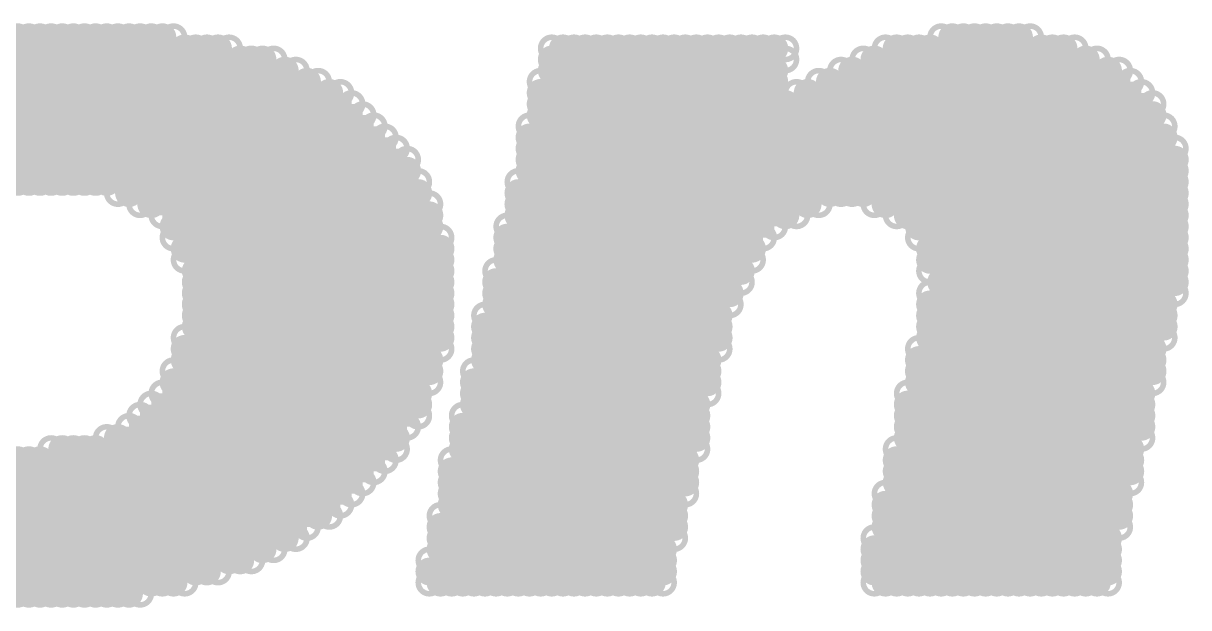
# Model space of a CAD drawing. Extents: x 38 to 5678, y 159 to 4392.
# Drawn here: x 3822 to 4031.5, y 2903.5 to 3008.5 of the extents above; entities that cross this region are included whole.
import ezdxf

# ---------------------------------------------------------------- set-up
doc = ezdxf.new("R2010")
doc.units = 0
doc.layers.add('BOARD_GEOMETRY_SILKSCREEN_TOP', color=1, linetype='CONTINUOUS')

msp = doc.modelspace()

# ---------------------------------------------------------------- linework, layer by layer
at = {"layer": 'BOARD_GEOMETRY_SILKSCREEN_TOP', "const_width": 4}
for points in [[(3820.5, 3006, 1.004911), (3821.5, 3006, 0.995113)], [(3822.5, 3006, 1.004911), (3823.5, 3006, 0.995113)], [(3824.5, 3006, 1.004911), (3825.5, 3006, 0.995113)], [(3826.5, 3006, 1.004911), (3827.5, 3006, 0.995113)], [(3828.5, 3006, 1.004911), (3829.5, 3006, 0.995113)], [(3830.5, 3006, 1.004911), (3831.5, 3006, 0.995113)], [(3832.5, 3006, 1.004911), (3833.5, 3006, 0.995113)], [(3834.5, 3006, 1.004911), (3835.5, 3006, 0.995113)], [(3836.5, 3006, 1.004911), (3837.5, 3006, 0.995113)], [(3838.5, 3006, 1.004911), (3839.5, 3006, 0.995113)], [(3840.5, 3006, 1.004911), (3841.5, 3006, 0.995113)], [(3842.5, 3006, 1.004911), (3843.5, 3006, 0.995113)], [(3844.5, 3006, 1.004911), (3845.5, 3006, 0.995113)], [(3846.5, 3006, 1.004911), (3847.5, 3006, 0.995113)], [(3848.5, 3006, 1.004911), (3849.5, 3006, 0.995113)], [(3848.5, 3006, 1.004911), (3849.5, 3006, 0.995113)], [(3986.5, 3006, 1.004911), (3987.5, 3006, 0.995113)], [(3986.5, 3006, 1.004911), (3987.5, 3006, 0.995113)], [(3988.5, 3006, 1.004911), (3989.5, 3006, 0.995113)], [(3990.5, 3006, 1.004911), (3991.5, 3006, 0.995113)], [(3992.5, 3006, 1.004911), (3993.5, 3006, 0.995113)], [(3994.5, 3006, 1.004911), (3995.5, 3006, 0.995113)], [(3996.5, 3006, 1.004911), (3997.5, 3006, 0.995113)], [(3998.5, 3006, 1.004911), (3999.5, 3006, 0.995113)], [(4000.5, 3006, 1.004911), (4001.5, 3006, 0.995113)], [(4002.5, 3006, 1.004911), (4003.5, 3006, 0.995113)], [(4002.5, 3006, 1.004911), (4003.5, 3006, 0.995113)], [(3850.5, 3004, 1.004911), (3851.5, 3004, 0.995113)], [(3852.5, 3004, 1.004911), (3853.5, 3004, 0.995113)], [(3854.5, 3004, 1.004911), (3855.5, 3004, 0.995113)], [(3856.5, 3004, 1.004911), (3857.5, 3004, 0.995113)], [(3858.5, 3004, 1.004911), (3859.5, 3004, 0.995113)], [(3858.5, 3004, 1.004911), (3859.5, 3004, 0.995113)], [(3916.5, 3004, 1.004911), (3917.5, 3004, 0.995113)], [(3916.5, 3004, 1.004911), (3917.5, 3004, 0.995113)], [(3918.5, 3004, 1.004911), (3919.5, 3004, 0.995113)], [(3920.5, 3004, 1.004911), (3921.5, 3004, 0.995113)], [(3922.5, 3004, 1.004911), (3923.5, 3004, 0.995113)], [(3924.5, 3004, 1.004911), (3925.5, 3004, 0.995113)], [(3926.5, 3004, 1.004911), (3927.5, 3004, 0.995113)], [(3928.5, 3004, 1.004911), (3929.5, 3004, 0.995113)], [(3930.5, 3004, 1.004911), (3931.5, 3004, 0.995113)], [(3932.5, 3004, 1.004911), (3933.5, 3004, 0.995113)], [(3934.5, 3004, 1.004911), (3935.5, 3004, 0.995113)], [(3936.5, 3004, 1.004911), (3937.5, 3004, 0.995113)], [(3938.5, 3004, 1.004911), (3939.5, 3004, 0.995113)], [(3940.5, 3004, 1.004911), (3941.5, 3004, 0.995113)], [(3942.5, 3004, 1.004911), (3943.5, 3004, 0.995113)], [(3944.5, 3004, 1.004911), (3945.5, 3004, 0.995113)], [(3946.5, 3004, 1.004911), (3947.5, 3004, 0.995113)], [(3948.5, 3004, 1.004911), (3949.5, 3004, 0.995113)], [(3950.5, 3004, 1.004911), (3951.5, 3004, 0.995113)], [(3952.5, 3004, 1.004911), (3953.5, 3004, 0.995113)], [(3954.5, 3004, 1.004911), (3955.5, 3004, 0.995113)], [(3956.5, 3004, 1.004911), (3957.5, 3004, 0.995113)], [(3958.5, 3004, 1.004911), (3959.5, 3004, 0.995113)], [(3976.5, 3004, 1.004911), (3977.5, 3004, 0.995113)], [(3976.5, 3004, 1.004911), (3977.5, 3004, 0.995113)], [(3978.5, 3004, 1.004911), (3979.5, 3004, 0.995113)], [(3980.5, 3004, 1.004911), (3981.5, 3004, 0.995113)], [(3982.5, 3004, 1.004911), (3983.5, 3004, 0.995113)], [(3984.5, 3004, 1.004911), (3985.5, 3004, 0.995113)], [(4004.5, 3004, 1.004911), (4005.5, 3004, 0.995113)], [(4006.5, 3004, 1.004911), (4007.5, 3004, 0.995113)], [(4008.5, 3004, 1.004911), (4009.5, 3004, 0.995113)], [(4010.5, 3004, 1.004911), (4011.5, 3004, 0.995113)], [(4010.5, 3004, 1.004911), (4011.5, 3004, 0.995113)], [(3860.5, 3002, 1.004911), (3861.5, 3002, 0.995113)], [(3862.5, 3002, 1.004911), (3863.5, 3002, 0.995113)], [(3864.5, 3002, 1.004911), (3865.5, 3002, 0.995113)], [(3866.5, 3002, 1.004911), (3867.5, 3002, 0.995113)], [(3866.5, 3002, 1.004911), (3867.5, 3002, 0.995113)], [(3916.5, 3002, 1.004911), (3917.5, 3002, 0.995113)], [(3958.5, 3002, 1.004911), (3959.5, 3002, 0.995113)], [(3972.5, 3002, 1.004911), (3973.5, 3002, 0.995113)], [(3972.5, 3002, 1.004911), (3973.5, 3002, 0.995113)], [(3974.5, 3002, 1.004911), (3975.5, 3002, 0.995113)], [(4012.5, 3002, 1.004911), (4013.5, 3002, 0.995113)], [(4014.5, 3002, 1.004911), (4015.5, 3002, 0.995113)], [(4014.5, 3002, 1.004911), (4015.5, 3002, 0.995113)], [(3868.5, 3000, 1.004911), (3869.5, 3000, 0.995113)], [(3870.5, 3000, 1.004911), (3871.5, 3000, 0.995113)], [(3870.5, 3000, 1.004911), (3871.5, 3000, 0.995113)], [(3916.5, 3000, 1.004911), (3917.5, 3000, 0.995113)], [(3956.5, 3000, 1.004911), (3957.5, 3000, 0.995113)], [(3968.5, 3000, 1.004911), (3969.5, 3000, 0.995113)], [(3968.5, 3000, 1.004911), (3969.5, 3000, 0.995113)], [(3970.5, 3000, 1.004911), (3971.5, 3000, 0.995113)], [(4016.5, 3000, 1.004911), (4017.5, 3000, 0.995113)], [(4018.5, 3000, 1.004911), (4019.5, 3000, 0.995113)], [(4018.5, 3000, 1.004911), (4019.5, 3000, 0.995113)], [(3872.5, 2998, 1.004911), (3873.5, 2998, 0.995113)], [(3874.5, 2998, 1.004911), (3875.5, 2998, 0.995113)], [(3874.5, 2998, 1.004911), (3875.5, 2998, 0.995113)], [(3914.5, 2998, 1.004911), (3915.5, 2998, 0.995113)], [(3914.5, 2998, 1.004911), (3915.5, 2998, 0.995113)], [(3956.5, 2998, 1.004911), (3957.5, 2998, 0.995113)], [(3964.5, 2998, 1.004911), (3965.5, 2998, 0.995113)], [(3964.5, 2998, 1.004911), (3965.5, 2998, 0.995113)], [(3966.5, 2998, 1.004911), (3967.5, 2998, 0.995113)], [(4020.5, 2998, 1.004911), (4021.5, 2998, 0.995113)], [(4020.5, 2998, 1.004911), (4021.5, 2998, 0.995113)], [(3876.5, 2996, 1.004911), (3877.5, 2996, 0.995113)], [(3878.5, 2996, 1.004911), (3879.5, 2996, 0.995113)], [(3878.5, 2996, 1.004911), (3879.5, 2996, 0.995113)], [(3914.5, 2996, 1.004911), (3915.5, 2996, 0.995113)], [(3956.5, 2996, 1.004911), (3957.5, 2996, 0.995113)], [(3960.5, 2996, 1.004911), (3961.5, 2996, 0.995113)], [(3960.5, 2996, 1.004911), (3961.5, 2996, 0.995113)], [(3962.5, 2996, 1.004911), (3963.5, 2996, 0.995113)], [(4022.5, 2996, 1.004911), (4023.5, 2996, 0.995113)], [(4022.5, 2996, 1.004911), (4023.5, 2996, 0.995113)], [(3880.5, 2994, 1.004911), (3881.5, 2994, 0.995113)], [(3880.5, 2994, 1.004911), (3881.5, 2994, 0.995113)], [(3914.5, 2994, 1.004911), (3915.5, 2994, 0.995113)], [(3958.5, 2994, 1.004911), (3959.5, 2994, 0.995113)], [(4024.5, 2994, 1.004911), (4025.5, 2994, 0.995113)], [(4024.5, 2994, 1.004911), (4025.5, 2994, 0.995113)], [(3882.5, 2992, 1.004911), (3883.5, 2992, 0.995113)], [(3882.5, 2992, 1.004911), (3883.5, 2992, 0.995113)], [(3914.5, 2992, 1.004911), (3915.5, 2992, 0.995113)], [(4024.5, 2992, 1.004911), (4025.5, 2992, 0.995113)], [(3884.5, 2990, 1.004911), (3885.5, 2990, 0.995113)], [(3884.5, 2990, 1.004911), (3885.5, 2990, 0.995113)], [(3912.5, 2990, 1.004911), (3913.5, 2990, 0.995113)], [(3912.5, 2990, 1.004911), (3913.5, 2990, 0.995113)], [(4026.5, 2990, 1.004911), (4027.5, 2990, 0.995113)], [(4026.5, 2990, 1.004911), (4027.5, 2990, 0.995113)], [(3886.5, 2988, 1.004911), (3887.5, 2988, 0.995113)], [(3886.5, 2988, 1.004911), (3887.5, 2988, 0.995113)], [(3912.5, 2988, 1.004911), (3913.5, 2988, 0.995113)], [(4026.5, 2988, 1.004911), (4027.5, 2988, 0.995113)], [(3888.5, 2986, 1.004911), (3889.5, 2986, 0.995113)], [(3888.5, 2986, 1.004911), (3889.5, 2986, 0.995113)], [(3912.5, 2986, 1.004911), (3913.5, 2986, 0.995113)], [(4028.5, 2986, 1.004911), (4029.5, 2986, 0.995113)], [(4028.5, 2986, 1.004911), (4029.5, 2986, 0.995113)], [(3890.5, 2984, 1.004911), (3891.5, 2984, 0.995113)], [(3890.5, 2984, 1.004911), (3891.5, 2984, 0.995113)], [(3912.5, 2984, 1.004911), (3913.5, 2984, 0.995113)], [(4028.5, 2984, 1.004911), (4029.5, 2984, 0.995113)], [(3890.5, 2982, 1.004911), (3891.5, 2982, 0.995113)], [(3912.5, 2982, 1.004911), (3913.5, 2982, 0.995113)], [(4028.5, 2982, 1.004911), (4029.5, 2982, 0.995113)], [(3820.5, 2980, 1.004911), (3821.5, 2980, 0.995113)], [(3822.5, 2980, 1.004911), (3823.5, 2980, 0.995113)], [(3824.5, 2980, 1.004911), (3825.5, 2980, 0.995113)], [(3826.5, 2980, 1.004911), (3827.5, 2980, 0.995113)], [(3828.5, 2980, 1.004911), (3829.5, 2980, 0.995113)], [(3830.5, 2980, 1.004911), (3831.5, 2980, 0.995113)], [(3832.5, 2980, 1.004911), (3833.5, 2980, 0.995113)], [(3834.5, 2980, 1.004911), (3835.5, 2980, 0.995113)], [(3836.5, 2980, 1.004911), (3837.5, 2980, 0.995113)], [(3892.5, 2980, 1.004911), (3893.5, 2980, 0.995113)], [(3892.5, 2980, 1.004911), (3893.5, 2980, 0.995113)], [(3910.5, 2980, 1.004911), (3911.5, 2980, 0.995113)], [(3910.5, 2980, 1.004911), (3911.5, 2980, 0.995113)], [(4028.5, 2980, 1.004911), (4029.5, 2980, 0.995113)], [(3838.5, 2978, 1.004911), (3839.5, 2978, 0.995113)], [(3838.5, 2978, 1.004911), (3839.5, 2978, 0.995113)], [(3840.5, 2978, 1.004911), (3841.5, 2978, 0.995113)], [(3892.5, 2978, 1.004911), (3893.5, 2978, 0.995113)], [(3910.5, 2978, 1.004911), (3911.5, 2978, 0.995113)], [(3966.5, 2978, 1.004911), (3967.5, 2978, 0.995113)], [(3968.5, 2978, 1.004911), (3969.5, 2978, 0.995113)], [(3970.5, 2978, 1.004911), (3971.5, 2978, 0.995113)], [(3972.5, 2978, 1.004911), (3973.5, 2978, 0.995113)], [(4028.5, 2978, 1.004911), (4029.5, 2978, 0.995113)], [(3842.5, 2976, 1.004911), (3843.5, 2976, 0.995113)], [(3842.5, 2976, 1.004911), (3843.5, 2976, 0.995113)], [(3844.5, 2976, 1.004911), (3845.5, 2976, 0.995113)], [(3894.5, 2976, 1.004911), (3895.5, 2976, 0.995113)], [(3894.5, 2976, 1.004911), (3895.5, 2976, 0.995113)], [(3910.5, 2976, 1.004911), (3911.5, 2976, 0.995113)], [(3962.5, 2976, 1.004911), (3963.5, 2976, 0.995113)], [(3964.5, 2976, 1.004911), (3965.5, 2976, 0.995113)], [(3964.5, 2976, 1.004911), (3965.5, 2976, 0.995113)], [(3974.5, 2976, 1.004911), (3975.5, 2976, 0.995113)], [(3974.5, 2976, 1.004911), (3975.5, 2976, 0.995113)], [(3976.5, 2976, 1.004911), (3977.5, 2976, 0.995113)], [(4028.5, 2976, 1.004911), (4029.5, 2976, 0.995113)], [(3846.5, 2974, 1.004911), (3847.5, 2974, 0.995113)], [(3846.5, 2974, 1.004911), (3847.5, 2974, 0.995113)], [(3894.5, 2974, 1.004911), (3895.5, 2974, 0.995113)], [(3910.5, 2974, 1.004911), (3911.5, 2974, 0.995113)], [(3958.5, 2974, 1.004911), (3959.5, 2974, 0.995113)], [(3960.5, 2974, 1.004911), (3961.5, 2974, 0.995113)], [(3960.5, 2974, 1.004911), (3961.5, 2974, 0.995113)], [(3978.5, 2974, 1.004911), (3979.5, 2974, 0.995113)], [(3978.5, 2974, 1.004911), (3979.5, 2974, 0.995113)], [(3980.5, 2974, 1.004911), (3981.5, 2974, 0.995113)], [(4028.5, 2974, 1.004911), (4029.5, 2974, 0.995113)], [(3848.5, 2972, 1.004911), (3849.5, 2972, 0.995113)], [(3894.5, 2972, 1.004911), (3895.5, 2972, 0.995113)], [(3908.5, 2972, 1.004911), (3909.5, 2972, 0.995113)], [(3908.5, 2972, 1.004911), (3909.5, 2972, 0.995113)], [(3956.5, 2972, 1.004911), (3957.5, 2972, 0.995113)], [(3956.5, 2972, 1.004911), (3957.5, 2972, 0.995113)], [(3982.5, 2972, 1.004911), (3983.5, 2972, 0.995113)], [(4028.5, 2972, 1.004911), (4029.5, 2972, 0.995113)], [(3848.5, 2970, 1.004911), (3849.5, 2970, 0.995113)], [(3848.5, 2970, 1.004911), (3849.5, 2970, 0.995113)], [(3896.5, 2970, 1.004911), (3897.5, 2970, 0.995113)], [(3896.5, 2970, 1.004911), (3897.5, 2970, 0.995113)], [(3908.5, 2970, 1.004911), (3909.5, 2970, 0.995113)], [(3954.5, 2970, 1.004911), (3955.5, 2970, 0.995113)], [(3954.5, 2970, 1.004911), (3955.5, 2970, 0.995113)], [(3982.5, 2970, 1.004911), (3983.5, 2970, 0.995113)], [(3982.5, 2970, 1.004911), (3983.5, 2970, 0.995113)], [(4028.5, 2970, 1.004911), (4029.5, 2970, 0.995113)], [(3850.5, 2968, 1.004911), (3851.5, 2968, 0.995113)], [(3896.5, 2968, 1.004911), (3897.5, 2968, 0.995113)], [(3908.5, 2968, 1.004911), (3909.5, 2968, 0.995113)], [(3952.5, 2968, 1.004911), (3953.5, 2968, 0.995113)], [(3984.5, 2968, 1.004911), (3985.5, 2968, 0.995113)], [(4028.5, 2968, 1.004911), (4029.5, 2968, 0.995113)], [(3850.5, 2966, 1.004911), (3851.5, 2966, 0.995113)], [(3850.5, 2966, 1.004911), (3851.5, 2966, 0.995113)], [(3896.5, 2966, 1.004911), (3897.5, 2966, 0.995113)], [(3908.5, 2966, 1.004911), (3909.5, 2966, 0.995113)], [(3952.5, 2966, 1.004911), (3953.5, 2966, 0.995113)], [(3952.5, 2966, 1.004911), (3953.5, 2966, 0.995113)], [(3984.5, 2966, 1.004911), (3985.5, 2966, 0.995113)], [(4028.5, 2966, 1.004911), (4029.5, 2966, 0.995113)], [(3852.5, 2964, 1.004911), (3853.5, 2964, 0.995113)], [(3852.5, 2962, 1.004911), (3853.5, 2962, 0.995113)], [(3896.5, 2964, 1.004911), (3897.5, 2964, 0.995113)], [(3896.5, 2962, 1.004911), (3897.5, 2962, 0.995113)], [(3906.5, 2964, 1.004911), (3907.5, 2964, 0.995113)], [(3906.5, 2964, 1.004911), (3907.5, 2964, 0.995113)], [(3906.5, 2962, 1.004911), (3907.5, 2962, 0.995113)], [(3950.5, 2964, 1.004911), (3951.5, 2964, 0.995113)], [(3950.5, 2962, 1.004911), (3951.5, 2962, 0.995113)], [(3950.5, 2962, 1.004911), (3951.5, 2962, 0.995113)], [(3984.5, 2964, 1.004911), (3985.5, 2964, 0.995113)], [(3984.5, 2964, 1.004911), (3985.5, 2964, 0.995113)], [(3986.5, 2962, 1.004911), (3987.5, 2962, 0.995113)], [(4028.5, 2964, 1.004911), (4029.5, 2964, 0.995113)], [(4028.5, 2962, 1.004911), (4029.5, 2962, 0.995113)], [(3852.5, 2960, 1.004911), (3853.5, 2960, 0.995113)], [(3896.5, 2960, 1.004911), (3897.5, 2960, 0.995113)], [(3906.5, 2960, 1.004911), (3907.5, 2960, 0.995113)], [(3948.5, 2960, 1.004911), (3949.5, 2960, 0.995113)], [(3984.5, 2960, 1.004911), (3985.5, 2960, 0.995113)], [(3984.5, 2960, 1.004911), (3985.5, 2960, 0.995113)], [(4028.5, 2960, 1.004911), (4029.5, 2960, 0.995113)], [(4028.5, 2960, 1.004911), (4029.5, 2960, 0.995113)], [(3852.5, 2958, 1.004911), (3853.5, 2958, 0.995113)], [(3896.5, 2958, 1.004911), (3897.5, 2958, 0.995113)], [(3906.5, 2958, 1.004911), (3907.5, 2958, 0.995113)], [(3948.5, 2958, 1.004911), (3949.5, 2958, 0.995113)], [(3948.5, 2958, 1.004911), (3949.5, 2958, 0.995113)], [(3984.5, 2958, 1.004911), (3985.5, 2958, 0.995113)], [(4026.5, 2958, 1.004911), (4027.5, 2958, 0.995113)], [(3852.5, 2956, 1.004911), (3853.5, 2956, 0.995113)], [(3896.5, 2956, 1.004911), (3897.5, 2956, 0.995113)], [(3904.5, 2956, 1.004911), (3905.5, 2956, 0.995113)], [(3904.5, 2956, 1.004911), (3905.5, 2956, 0.995113)], [(3946.5, 2956, 1.004911), (3947.5, 2956, 0.995113)], [(3984.5, 2956, 1.004911), (3985.5, 2956, 0.995113)], [(4026.5, 2956, 1.004911), (4027.5, 2956, 0.995113)], [(3852.5, 2954, 1.004911), (3853.5, 2954, 0.995113)], [(3896.5, 2954, 1.004911), (3897.5, 2954, 0.995113)], [(3904.5, 2954, 1.004911), (3905.5, 2954, 0.995113)], [(3946.5, 2954, 1.004911), (3947.5, 2954, 0.995113)], [(3984.5, 2954, 1.004911), (3985.5, 2954, 0.995113)], [(4026.5, 2954, 1.004911), (4027.5, 2954, 0.995113)], [(3850.5, 2952, 1.004911), (3851.5, 2952, 0.995113)], [(3850.5, 2952, 1.004911), (3851.5, 2952, 0.995113)], [(3896.5, 2952, 1.004911), (3897.5, 2952, 0.995113)], [(3904.5, 2952, 1.004911), (3905.5, 2952, 0.995113)], [(3946.5, 2952, 1.004911), (3947.5, 2952, 0.995113)], [(3984.5, 2952, 1.004911), (3985.5, 2952, 0.995113)], [(4026.5, 2952, 1.004911), (4027.5, 2952, 0.995113)], [(4026.5, 2952, 1.004911), (4027.5, 2952, 0.995113)], [(3850.5, 2950, 1.004911), (3851.5, 2950, 0.995113)], [(3896.5, 2950, 1.004911), (3897.5, 2950, 0.995113)], [(3896.5, 2950, 1.004911), (3897.5, 2950, 0.995113)], [(3904.5, 2950, 1.004911), (3905.5, 2950, 0.995113)], [(3946.5, 2950, 1.004911), (3947.5, 2950, 0.995113)], [(3946.5, 2950, 1.004911), (3947.5, 2950, 0.995113)], [(3982.5, 2950, 1.004911), (3983.5, 2950, 0.995113)], [(3982.5, 2950, 1.004911), (3983.5, 2950, 0.995113)], [(4024.5, 2950, 1.004911), (4025.5, 2950, 0.995113)], [(3850.5, 2948, 1.004911), (3851.5, 2948, 0.995113)], [(3894.5, 2948, 1.004911), (3895.5, 2948, 0.995113)], [(3904.5, 2948, 1.004911), (3905.5, 2948, 0.995113)], [(3944.5, 2948, 1.004911), (3945.5, 2948, 0.995113)], [(3982.5, 2948, 1.004911), (3983.5, 2948, 0.995113)], [(4024.5, 2948, 1.004911), (4025.5, 2948, 0.995113)], [(3848.5, 2946, 1.004911), (3849.5, 2946, 0.995113)], [(3848.5, 2946, 1.004911), (3849.5, 2946, 0.995113)], [(3894.5, 2946, 1.004911), (3895.5, 2946, 0.995113)], [(3902.5, 2946, 1.004911), (3903.5, 2946, 0.995113)], [(3902.5, 2946, 1.004911), (3903.5, 2946, 0.995113)], [(3944.5, 2946, 1.004911), (3945.5, 2946, 0.995113)], [(3982.5, 2946, 1.004911), (3983.5, 2946, 0.995113)], [(4024.5, 2946, 1.004911), (4025.5, 2946, 0.995113)], [(3848.5, 2944, 1.004911), (3849.5, 2944, 0.995113)], [(3894.5, 2944, 1.004911), (3895.5, 2944, 0.995113)], [(3894.5, 2944, 1.004911), (3895.5, 2944, 0.995113)], [(3902.5, 2944, 1.004911), (3903.5, 2944, 0.995113)], [(3944.5, 2944, 1.004911), (3945.5, 2944, 0.995113)], [(3982.5, 2944, 1.004911), (3983.5, 2944, 0.995113)], [(4024.5, 2944, 1.004911), (4025.5, 2944, 0.995113)], [(4024.5, 2944, 1.004911), (4025.5, 2944, 0.995113)], [(3846.5, 2942, 1.004911), (3847.5, 2942, 0.995113)], [(3846.5, 2942, 1.004911), (3847.5, 2942, 0.995113)], [(3892.5, 2942, 1.004911), (3893.5, 2942, 0.995113)], [(3902.5, 2942, 1.004911), (3903.5, 2942, 0.995113)], [(3944.5, 2942, 1.004911), (3945.5, 2942, 0.995113)], [(3944.5, 2942, 1.004911), (3945.5, 2942, 0.995113)], [(3980.5, 2942, 1.004911), (3981.5, 2942, 0.995113)], [(3980.5, 2942, 1.004911), (3981.5, 2942, 0.995113)], [(4022.5, 2942, 1.004911), (4023.5, 2942, 0.995113)], [(3844.5, 2940, 1.004911), (3845.5, 2940, 0.995113)], [(3844.5, 2940, 1.004911), (3845.5, 2940, 0.995113)], [(3892.5, 2940, 1.004911), (3893.5, 2940, 0.995113)], [(3902.5, 2940, 1.004911), (3903.5, 2940, 0.995113)], [(3942.5, 2940, 1.004911), (3943.5, 2940, 0.995113)], [(3980.5, 2940, 1.004911), (3981.5, 2940, 0.995113)], [(4022.5, 2940, 1.004911), (4023.5, 2940, 0.995113)], [(3842.5, 2938, 1.004911), (3843.5, 2938, 0.995113)], [(3842.5, 2938, 1.004911), (3843.5, 2938, 0.995113)], [(3892.5, 2938, 1.004911), (3893.5, 2938, 0.995113)], [(3892.5, 2938, 1.004911), (3893.5, 2938, 0.995113)], [(3900.5, 2938, 1.004911), (3901.5, 2938, 0.995113)], [(3900.5, 2938, 1.004911), (3901.5, 2938, 0.995113)], [(3942.5, 2938, 1.004911), (3943.5, 2938, 0.995113)], [(3980.5, 2938, 1.004911), (3981.5, 2938, 0.995113)], [(4022.5, 2938, 1.004911), (4023.5, 2938, 0.995113)], [(3840.5, 2936, 1.004911), (3841.5, 2936, 0.995113)], [(3840.5, 2936, 1.004911), (3841.5, 2936, 0.995113)], [(3890.5, 2936, 1.004911), (3891.5, 2936, 0.995113)], [(3890.5, 2936, 1.004911), (3891.5, 2936, 0.995113)], [(3900.5, 2936, 1.004911), (3901.5, 2936, 0.995113)], [(3942.5, 2936, 1.004911), (3943.5, 2936, 0.995113)], [(3980.5, 2936, 1.004911), (3981.5, 2936, 0.995113)], [(4022.5, 2936, 1.004911), (4023.5, 2936, 0.995113)], [(3836.5, 2934, 1.004911), (3837.5, 2934, 0.995113)], [(3836.5, 2934, 1.004911), (3837.5, 2934, 0.995113)], [(3838.5, 2934, 1.004911), (3839.5, 2934, 0.995113)], [(3888.5, 2934, 1.004911), (3889.5, 2934, 0.995113)], [(3900.5, 2934, 1.004911), (3901.5, 2934, 0.995113)], [(3942.5, 2934, 1.004911), (3943.5, 2934, 0.995113)], [(3980.5, 2934, 1.004911), (3981.5, 2934, 0.995113)], [(4022.5, 2934, 1.004911), (4023.5, 2934, 0.995113)], [(4022.5, 2934, 1.004911), (4023.5, 2934, 0.995113)], [(3826.5, 2932, 1.004911), (3827.5, 2932, 0.995113)], [(3826.5, 2932, 1.004911), (3827.5, 2932, 0.995113)], [(3828.5, 2932, 1.004911), (3829.5, 2932, 0.995113)], [(3830.5, 2932, 1.004911), (3831.5, 2932, 0.995113)], [(3832.5, 2932, 1.004911), (3833.5, 2932, 0.995113)], [(3834.5, 2932, 1.004911), (3835.5, 2932, 0.995113)], [(3888.5, 2932, 1.004911), (3889.5, 2932, 0.995113)], [(3888.5, 2932, 1.004911), (3889.5, 2932, 0.995113)], [(3900.5, 2932, 1.004911), (3901.5, 2932, 0.995113)], [(3942.5, 2932, 1.004911), (3943.5, 2932, 0.995113)], [(3942.5, 2932, 1.004911), (3943.5, 2932, 0.995113)], [(3978.5, 2932, 1.004911), (3979.5, 2932, 0.995113)], [(3978.5, 2932, 1.004911), (3979.5, 2932, 0.995113)], [(4020.5, 2932, 1.004911), (4021.5, 2932, 0.995113)], [(3820.5, 2930, 1.004911), (3821.5, 2930, 0.995113)], [(3822.5, 2930, 1.004911), (3823.5, 2930, 0.995113)], [(3824.5, 2930, 1.004911), (3825.5, 2930, 0.995113)], [(3886.5, 2930, 1.004911), (3887.5, 2930, 0.995113)], [(3886.5, 2930, 1.004911), (3887.5, 2930, 0.995113)], [(3898.5, 2930, 1.004911), (3899.5, 2930, 0.995113)], [(3898.5, 2930, 1.004911), (3899.5, 2930, 0.995113)], [(3940.5, 2930, 1.004911), (3941.5, 2930, 0.995113)], [(3978.5, 2930, 1.004911), (3979.5, 2930, 0.995113)], [(4020.5, 2930, 1.004911), (4021.5, 2930, 0.995113)], [(3884.5, 2928, 1.004911), (3885.5, 2928, 0.995113)], [(3884.5, 2928, 1.004911), (3885.5, 2928, 0.995113)], [(3898.5, 2928, 1.004911), (3899.5, 2928, 0.995113)], [(3940.5, 2928, 1.004911), (3941.5, 2928, 0.995113)], [(3978.5, 2928, 1.004911), (3979.5, 2928, 0.995113)], [(4020.5, 2928, 1.004911), (4021.5, 2928, 0.995113)], [(3882.5, 2926, 1.004911), (3883.5, 2926, 0.995113)], [(3882.5, 2926, 1.004911), (3883.5, 2926, 0.995113)], [(3898.5, 2926, 1.004911), (3899.5, 2926, 0.995113)], [(3940.5, 2926, 1.004911), (3941.5, 2926, 0.995113)], [(3978.5, 2926, 1.004911), (3979.5, 2926, 0.995113)], [(4020.5, 2926, 1.004911), (4021.5, 2926, 0.995113)], [(4020.5, 2926, 1.004911), (4021.5, 2926, 0.995113)], [(3880.5, 2924, 1.004911), (3881.5, 2924, 0.995113)], [(3880.5, 2924, 1.004911), (3881.5, 2924, 0.995113)], [(3898.5, 2924, 1.004911), (3899.5, 2924, 0.995113)], [(3940.5, 2924, 1.004911), (3941.5, 2924, 0.995113)], [(3940.5, 2924, 1.004911), (3941.5, 2924, 0.995113)], [(3976.5, 2924, 1.004911), (3977.5, 2924, 0.995113)], [(3976.5, 2924, 1.004911), (3977.5, 2924, 0.995113)], [(4018.5, 2924, 1.004911), (4019.5, 2924, 0.995113)], [(3878.5, 2922, 1.004911), (3879.5, 2922, 0.995113)], [(3878.5, 2922, 1.004911), (3879.5, 2922, 0.995113)], [(3898.5, 2922, 1.004911), (3899.5, 2922, 0.995113)], [(3938.5, 2922, 1.004911), (3939.5, 2922, 0.995113)], [(3976.5, 2922, 1.004911), (3977.5, 2922, 0.995113)], [(4018.5, 2922, 1.004911), (4019.5, 2922, 0.995113)], [(3872.5, 2918, 1.004911), (3873.5, 2918, 0.995113)], [(3872.5, 2918, 1.004911), (3873.5, 2918, 0.995113)], [(3874.5, 2920, 1.004911), (3875.5, 2920, 0.995113)], [(3876.5, 2920, 1.004911), (3877.5, 2920, 0.995113)], [(3876.5, 2920, 1.004911), (3877.5, 2920, 0.995113)], [(3896.5, 2920, 1.004911), (3897.5, 2920, 0.995113)], [(3896.5, 2920, 1.004911), (3897.5, 2920, 0.995113)], [(3896.5, 2918, 1.004911), (3897.5, 2918, 0.995113)], [(3938.5, 2920, 1.004911), (3939.5, 2920, 0.995113)], [(3938.5, 2918, 1.004911), (3939.5, 2918, 0.995113)], [(3976.5, 2920, 1.004911), (3977.5, 2920, 0.995113)], [(3976.5, 2918, 1.004911), (3977.5, 2918, 0.995113)], [(4018.5, 2920, 1.004911), (4019.5, 2920, 0.995113)], [(4018.5, 2918, 1.004911), (4019.5, 2918, 0.995113)], [(4018.5, 2918, 1.004911), (4019.5, 2918, 0.995113)], [(3868.5, 2916, 1.004911), (3869.5, 2916, 0.995113)], [(3870.5, 2916, 1.004911), (3871.5, 2916, 0.995113)], [(3870.5, 2916, 1.004911), (3871.5, 2916, 0.995113)], [(3896.5, 2916, 1.004911), (3897.5, 2916, 0.995113)], [(3938.5, 2916, 1.004911), (3939.5, 2916, 0.995113)], [(3938.5, 2916, 1.004911), (3939.5, 2916, 0.995113)], [(3974.5, 2916, 1.004911), (3975.5, 2916, 0.995113)], [(3974.5, 2916, 1.004911), (3975.5, 2916, 0.995113)], [(4016.5, 2916, 1.004911), (4017.5, 2916, 0.995113)], [(3864.5, 2914, 1.004911), (3865.5, 2914, 0.995113)], [(3866.5, 2914, 1.004911), (3867.5, 2914, 0.995113)], [(3866.5, 2914, 1.004911), (3867.5, 2914, 0.995113)], [(3896.5, 2914, 1.004911), (3897.5, 2914, 0.995113)], [(3936.5, 2914, 1.004911), (3937.5, 2914, 0.995113)], [(3974.5, 2914, 1.004911), (3975.5, 2914, 0.995113)], [(4016.5, 2914, 1.004911), (4017.5, 2914, 0.995113)], [(3858.5, 2912, 1.004911), (3859.5, 2912, 0.995113)], [(3860.5, 2912, 1.004911), (3861.5, 2912, 0.995113)], [(3862.5, 2912, 1.004911), (3863.5, 2912, 0.995113)], [(3862.5, 2912, 1.004911), (3863.5, 2912, 0.995113)], [(3894.5, 2912, 1.004911), (3895.5, 2912, 0.995113)], [(3894.5, 2912, 1.004911), (3895.5, 2912, 0.995113)], [(3936.5, 2912, 1.004911), (3937.5, 2912, 0.995113)], [(3974.5, 2912, 1.004911), (3975.5, 2912, 0.995113)], [(4016.5, 2912, 1.004911), (4017.5, 2912, 0.995113)], [(3852.5, 2910, 1.004911), (3853.5, 2910, 0.995113)], [(3854.5, 2910, 1.004911), (3855.5, 2910, 0.995113)], [(3856.5, 2910, 1.004911), (3857.5, 2910, 0.995113)], [(3856.5, 2910, 1.004911), (3857.5, 2910, 0.995113)], [(3894.5, 2910, 1.004911), (3895.5, 2910, 0.995113)], [(3936.5, 2910, 1.004911), (3937.5, 2910, 0.995113)], [(3974.5, 2910, 1.004911), (3975.5, 2910, 0.995113)], [(4016.5, 2910, 1.004911), (4017.5, 2910, 0.995113)], [(3844.5, 2908, 1.004911), (3845.5, 2908, 0.995113)], [(3846.5, 2908, 1.004911), (3847.5, 2908, 0.995113)], [(3848.5, 2908, 1.004911), (3849.5, 2908, 0.995113)], [(3850.5, 2908, 1.004911), (3851.5, 2908, 0.995113)], [(3850.5, 2908, 1.004911), (3851.5, 2908, 0.995113)], [(3894.5, 2908, 1.004911), (3895.5, 2908, 0.995113)], [(3894.5, 2908, 1.004911), (3895.5, 2908, 0.995113)], [(3896.5, 2908, 1.004911), (3897.5, 2908, 0.995113)], [(3898.5, 2908, 1.004911), (3899.5, 2908, 0.995113)], [(3900.5, 2908, 1.004911), (3901.5, 2908, 0.995113)], [(3902.5, 2908, 1.004911), (3903.5, 2908, 0.995113)], [(3904.5, 2908, 1.004911), (3905.5, 2908, 0.995113)], [(3906.5, 2908, 1.004911), (3907.5, 2908, 0.995113)], [(3908.5, 2908, 1.004911), (3909.5, 2908, 0.995113)], [(3910.5, 2908, 1.004911), (3911.5, 2908, 0.995113)], [(3912.5, 2908, 1.004911), (3913.5, 2908, 0.995113)], [(3914.5, 2908, 1.004911), (3915.5, 2908, 0.995113)], [(3916.5, 2908, 1.004911), (3917.5, 2908, 0.995113)], [(3918.5, 2908, 1.004911), (3919.5, 2908, 0.995113)], [(3920.5, 2908, 1.004911), (3921.5, 2908, 0.995113)], [(3922.5, 2908, 1.004911), (3923.5, 2908, 0.995113)], [(3924.5, 2908, 1.004911), (3925.5, 2908, 0.995113)], [(3926.5, 2908, 1.004911), (3927.5, 2908, 0.995113)], [(3928.5, 2908, 1.004911), (3929.5, 2908, 0.995113)], [(3930.5, 2908, 1.004911), (3931.5, 2908, 0.995113)], [(3932.5, 2908, 1.004911), (3933.5, 2908, 0.995113)], [(3934.5, 2908, 1.004911), (3935.5, 2908, 0.995113)], [(3936.5, 2908, 1.004911), (3937.5, 2908, 0.995113)], [(3936.5, 2908, 1.004911), (3937.5, 2908, 0.995113)], [(3974.5, 2908, 1.004911), (3975.5, 2908, 0.995113)], [(3974.5, 2908, 1.004911), (3975.5, 2908, 0.995113)], [(3976.5, 2908, 1.004911), (3977.5, 2908, 0.995113)], [(3978.5, 2908, 1.004911), (3979.5, 2908, 0.995113)], [(3980.5, 2908, 1.004911), (3981.5, 2908, 0.995113)], [(3982.5, 2908, 1.004911), (3983.5, 2908, 0.995113)], [(3984.5, 2908, 1.004911), (3985.5, 2908, 0.995113)], [(3986.5, 2908, 1.004911), (3987.5, 2908, 0.995113)], [(3988.5, 2908, 1.004911), (3989.5, 2908, 0.995113)], [(3990.5, 2908, 1.004911), (3991.5, 2908, 0.995113)], [(3992.5, 2908, 1.004911), (3993.5, 2908, 0.995113)], [(3994.5, 2908, 1.004911), (3995.5, 2908, 0.995113)], [(3996.5, 2908, 1.004911), (3997.5, 2908, 0.995113)], [(3998.5, 2908, 1.004911), (3999.5, 2908, 0.995113)], [(4000.5, 2908, 1.004911), (4001.5, 2908, 0.995113)], [(4002.5, 2908, 1.004911), (4003.5, 2908, 0.995113)], [(4004.5, 2908, 1.004911), (4005.5, 2908, 0.995113)], [(4006.5, 2908, 1.004911), (4007.5, 2908, 0.995113)], [(4008.5, 2908, 1.004911), (4009.5, 2908, 0.995113)], [(4010.5, 2908, 1.004911), (4011.5, 2908, 0.995113)], [(4012.5, 2908, 1.004911), (4013.5, 2908, 0.995113)], [(4014.5, 2908, 1.004911), (4015.5, 2908, 0.995113)], [(4016.5, 2908, 1.004911), (4017.5, 2908, 0.995113)], [(4016.5, 2908, 1.004911), (4017.5, 2908, 0.995113)], [(3820.5, 2906, 1.004911), (3821.5, 2906, 0.995113)], [(3822.5, 2906, 1.004911), (3823.5, 2906, 0.995113)], [(3824.5, 2906, 1.004911), (3825.5, 2906, 0.995113)], [(3826.5, 2906, 1.004911), (3827.5, 2906, 0.995113)], [(3828.5, 2906, 1.004911), (3829.5, 2906, 0.995113)], [(3830.5, 2906, 1.004911), (3831.5, 2906, 0.995113)], [(3832.5, 2906, 1.004911), (3833.5, 2906, 0.995113)], [(3834.5, 2906, 1.004911), (3835.5, 2906, 0.995113)], [(3836.5, 2906, 1.004911), (3837.5, 2906, 0.995113)], [(3838.5, 2906, 1.004911), (3839.5, 2906, 0.995113)], [(3840.5, 2906, 1.004911), (3841.5, 2906, 0.995113)], [(3842.5, 2906, 1.004911), (3843.5, 2906, 0.995113)], [(3842.5, 2906, 1.004911), (3843.5, 2906, 0.995113)]]:
    msp.add_lwpolyline(points, format="xyb", close=True, dxfattribs=at)
for points in [[(3813, 3006), (3849, 3006)], [(3821, 2980), (3821, 3006)], [(3823, 2980), (3823, 3006)], [(3825, 2980), (3825, 3006)], [(3827, 2980), (3827, 3006)], [(3829, 2980), (3829, 3006)], [(3831, 2980), (3831, 3006)], [(3833, 2980), (3833, 3006)], [(3835, 2980), (3835, 3006)], [(3837, 2980), (3837, 3006)], [(3839, 2978), (3839, 3006)], [(3841, 2978), (3841, 3006)], [(3843, 2976), (3843, 3006)], [(3845, 2976), (3845, 3006)], [(3847, 2974), (3847, 3006)], [(3849, 2970), (3849, 3006)], [(3987, 3006), (4003, 3006)], [(3987, 2908), (3987, 3006)], [(3989, 2908), (3989, 3006)], [(3991, 2908), (3991, 3006)], [(3993, 2908), (3993, 3006)], [(3995, 2908), (3995, 3006)], [(3997, 2908), (3997, 3006)], [(3999, 2908), (3999, 3006)], [(4001, 2908), (4001, 3006)], [(4003, 2908), (4003, 3006)], [(3801, 3004), (3859, 3004)], [(3851, 2966), (3851, 3004)], [(3853, 2910), (3853, 3004)], [(3855, 2910), (3855, 3004)], [(3857, 2910), (3857, 3004)], [(3859, 2912), (3859, 3004)], [(3917, 3004), (3959, 3004)], [(3917, 2908), (3917, 3004)], [(3919, 2908), (3919, 3004)], [(3921, 2908), (3921, 3004)], [(3923, 2908), (3923, 3004)], [(3925, 2908), (3925, 3004)], [(3927, 2908), (3927, 3004)], [(3929, 2908), (3929, 3004)], [(3931, 2908), (3931, 3004)], [(3933, 2908), (3933, 3004)], [(3935, 2908), (3935, 3004)], [(3937, 2908), (3937, 3004)], [(3939, 2916), (3939, 3004)], [(3941, 2924), (3941, 3004)], [(3943, 2932), (3943, 3004)], [(3945, 2942), (3945, 3004)], [(3947, 2950), (3947, 3004)], [(3949, 2958), (3949, 3004)], [(3951, 2962), (3951, 3004)], [(3953, 2966), (3953, 3004)], [(3955, 2970), (3955, 3004)], [(3957, 2972), (3957, 3004)], [(3977, 3004), (4011, 3004)], [(3977, 2976), (3977, 3004)], [(3979, 2974), (3979, 3004)], [(3981, 2974), (3981, 3004)], [(3983, 2970), (3983, 3004)], [(3985, 2964), (3985, 3004)], [(4005, 2908), (4005, 3004)], [(4007, 2908), (4007, 3004)], [(4009, 2908), (4009, 3004)], [(4011, 2908), (4011, 3004)], [(3795, 3002), (3867, 3002)], [(3861, 2912), (3861, 3002)], [(3863, 2912), (3863, 3002)], [(3865, 2914), (3865, 3002)], [(3867, 2914), (3867, 3002)], [(3917, 3002), (3959, 3002)], [(3973, 3002), (4015, 3002)], [(3973, 2978), (3973, 3002)], [(3975, 2976), (3975, 3002)], [(4013, 2908), (4013, 3002)], [(4015, 2908), (4015, 3002)], [(3789, 3000), (3871, 3000)], [(3869, 2916), (3869, 3000)], [(3871, 2916), (3871, 3000)], [(3917, 3000), (3957, 3000)], [(3969, 3000), (4019, 3000)], [(3969, 2978), (3969, 3000)], [(3971, 2978), (3971, 3000)], [(4017, 2908), (4017, 3000)], [(4019, 2918), (4019, 3000)], [(3781, 2996), (3879, 2996)], [(3785, 2998), (3875, 2998)], [(3873, 2918), (3873, 2998)], [(3875, 2920), (3875, 2998)], [(3877, 2920), (3877, 2996)], [(3879, 2922), (3879, 2996)], [(3915, 2998), (3957, 2998)], [(3915, 2908), (3915, 2998)], [(3915, 2996), (3957, 2996)], [(3961, 2996), (4023, 2996)], [(3961, 2974), (3961, 2996)], [(3963, 2976), (3963, 2996)], [(3965, 2998), (4021, 2998)], [(3965, 2976), (3965, 2998)], [(3967, 2978), (3967, 2998)], [(4021, 2926), (4021, 2998)], [(4023, 2934), (4023, 2996)], [(3777, 2994), (3881, 2994)], [(3881, 2924), (3881, 2994)], [(3915, 2994), (4025, 2994)], [(3959, 2974), (3959, 2994)], [(4025, 2944), (4025, 2994)], [(3775, 2992), (3883, 2992)], [(3883, 2926), (3883, 2992)], [(3915, 2992), (4025, 2992)], [(3773, 2990), (3885, 2990)], [(3885, 2928), (3885, 2990)], [(3913, 2990), (4027, 2990)], [(3913, 2908), (3913, 2990)], [(4027, 2952), (4027, 2990)], [(3771, 2988), (3887, 2988)], [(3887, 2930), (3887, 2988)], [(3913, 2988), (4027, 2988)], [(3769, 2986), (3889, 2986)], [(3889, 2932), (3889, 2986)], [(3913, 2986), (4029, 2986)], [(4029, 2960), (4029, 2986)], [(3767, 2984), (3891, 2984)], [(3891, 2936), (3891, 2984)], [(3913, 2984), (4029, 2984)], [(3765, 2982), (3891, 2982)], [(3913, 2982), (4029, 2982)], [(3763, 2980), (3893, 2980)], [(3893, 2938), (3893, 2980)], [(3911, 2980), (4029, 2980)], [(3911, 2908), (3911, 2980)], [(3839, 2978), (3893, 2978)], [(3911, 2978), (4029, 2978)], [(3843, 2976), (3895, 2976)], [(3895, 2944), (3895, 2976)], [(3911, 2976), (3965, 2976)], [(3975, 2976), (4029, 2976)], [(3847, 2974), (3895, 2974)], [(3911, 2974), (3961, 2974)], [(3979, 2974), (4029, 2974)], [(3849, 2972), (3895, 2972)], [(3909, 2972), (3957, 2972)], [(3909, 2908), (3909, 2972)], [(3983, 2972), (4029, 2972)], [(3849, 2970), (3897, 2970)], [(3897, 2950), (3897, 2970)], [(3909, 2970), (3955, 2970)], [(3983, 2970), (4029, 2970)], [(3851, 2968), (3897, 2968)], [(3909, 2968), (3953, 2968)], [(3985, 2968), (4029, 2968)], [(3851, 2966), (3897, 2966)], [(3909, 2966), (3953, 2966)], [(3985, 2966), (4029, 2966)], [(3853, 2964), (3897, 2964)], [(3907, 2964), (3951, 2964)], [(3907, 2908), (3907, 2964)], [(3985, 2964), (4029, 2964)], [(3853, 2962), (3897, 2962)], [(3907, 2962), (3951, 2962)], [(3987, 2962), (4029, 2962)], [(3853, 2960), (3897, 2960)], [(3907, 2960), (3949, 2960)], [(3985, 2960), (4029, 2960)], [(3985, 2908), (3985, 2960)], [(3853, 2958), (3897, 2958)], [(3907, 2958), (3949, 2958)], [(3985, 2958), (4027, 2958)], [(3853, 2956), (3897, 2956)], [(3905, 2956), (3947, 2956)], [(3905, 2908), (3905, 2956)], [(3985, 2956), (4027, 2956)], [(3851, 2952), (3897, 2952)], [(3851, 2908), (3851, 2952)], [(3853, 2954), (3897, 2954)], [(3905, 2954), (3947, 2954)], [(3905, 2952), (3947, 2952)], [(3985, 2954), (4027, 2954)], [(3985, 2952), (4027, 2952)], [(3851, 2950), (3897, 2950)], [(3905, 2950), (3947, 2950)], [(3983, 2950), (4025, 2950)], [(3983, 2908), (3983, 2950)], [(3851, 2948), (3895, 2948)], [(3905, 2948), (3945, 2948)], [(3983, 2948), (4025, 2948)], [(3849, 2946), (3895, 2946)], [(3849, 2908), (3849, 2946)], [(3903, 2946), (3945, 2946)], [(3903, 2908), (3903, 2946)], [(3983, 2946), (4025, 2946)], [(3849, 2944), (3895, 2944)], [(3903, 2944), (3945, 2944)], [(3983, 2944), (4025, 2944)], [(3847, 2942), (3893, 2942)], [(3847, 2908), (3847, 2942)], [(3903, 2942), (3945, 2942)], [(3981, 2942), (4023, 2942)], [(3981, 2908), (3981, 2942)], [(3845, 2940), (3893, 2940)], [(3845, 2908), (3845, 2940)], [(3903, 2940), (3943, 2940)], [(3981, 2940), (4023, 2940)], [(3843, 2938), (3893, 2938)], [(3843, 2906), (3843, 2938)], [(3901, 2938), (3943, 2938)], [(3901, 2908), (3901, 2938)], [(3981, 2938), (4023, 2938)], [(3841, 2936), (3891, 2936)], [(3841, 2906), (3841, 2936)], [(3901, 2936), (3943, 2936)], [(3981, 2936), (4023, 2936)], [(3837, 2934), (3889, 2934)], [(3837, 2906), (3837, 2934)], [(3839, 2906), (3839, 2934)], [(3901, 2934), (3943, 2934)], [(3981, 2934), (4023, 2934)], [(3827, 2932), (3889, 2932)], [(3827, 2906), (3827, 2932)], [(3829, 2906), (3829, 2932)], [(3831, 2906), (3831, 2932)], [(3833, 2906), (3833, 2932)], [(3835, 2906), (3835, 2932)], [(3901, 2932), (3943, 2932)], [(3979, 2932), (4021, 2932)], [(3979, 2908), (3979, 2932)], [(3761, 2930), (3887, 2930)], [(3821, 2906), (3821, 2930)], [(3823, 2906), (3823, 2930)], [(3825, 2906), (3825, 2930)], [(3899, 2930), (3941, 2930)], [(3899, 2908), (3899, 2930)], [(3979, 2930), (4021, 2930)], [(3763, 2928), (3885, 2928)], [(3899, 2928), (3941, 2928)], [(3979, 2928), (4021, 2928)], [(3763, 2926), (3883, 2926)], [(3899, 2926), (3941, 2926)], [(3979, 2926), (4021, 2926)], [(3765, 2924), (3881, 2924)], [(3899, 2924), (3941, 2924)], [(3977, 2924), (4019, 2924)], [(3977, 2908), (3977, 2924)], [(3767, 2922), (3879, 2922)], [(3899, 2922), (3939, 2922)], [(3977, 2922), (4019, 2922)], [(3769, 2920), (3877, 2920)], [(3897, 2920), (3939, 2920)], [(3897, 2908), (3897, 2920)], [(3977, 2920), (4019, 2920)], [(3771, 2918), (3873, 2918)], [(3897, 2918), (3939, 2918)], [(3977, 2918), (4019, 2918)], [(3773, 2916), (3871, 2916)], [(3897, 2916), (3939, 2916)], [(3975, 2916), (4017, 2916)], [(3975, 2908), (3975, 2916)], [(3777, 2914), (3867, 2914)], [(3897, 2914), (3937, 2914)], [(3975, 2914), (4017, 2914)], [(3781, 2912), (3863, 2912)], [(3895, 2912), (3937, 2912)], [(3895, 2908), (3895, 2912)], [(3975, 2912), (4017, 2912)], [(3785, 2910), (3857, 2910)], [(3791, 2908), (3851, 2908)], [(3895, 2910), (3937, 2910)], [(3895, 2908), (3937, 2908)], [(3975, 2910), (4017, 2910)], [(3975, 2908), (4017, 2908)], [(3799, 2906), (3843, 2906)]]:
    msp.add_lwpolyline(points, dxfattribs=at)

doc.saveas('drawing.dxf')
